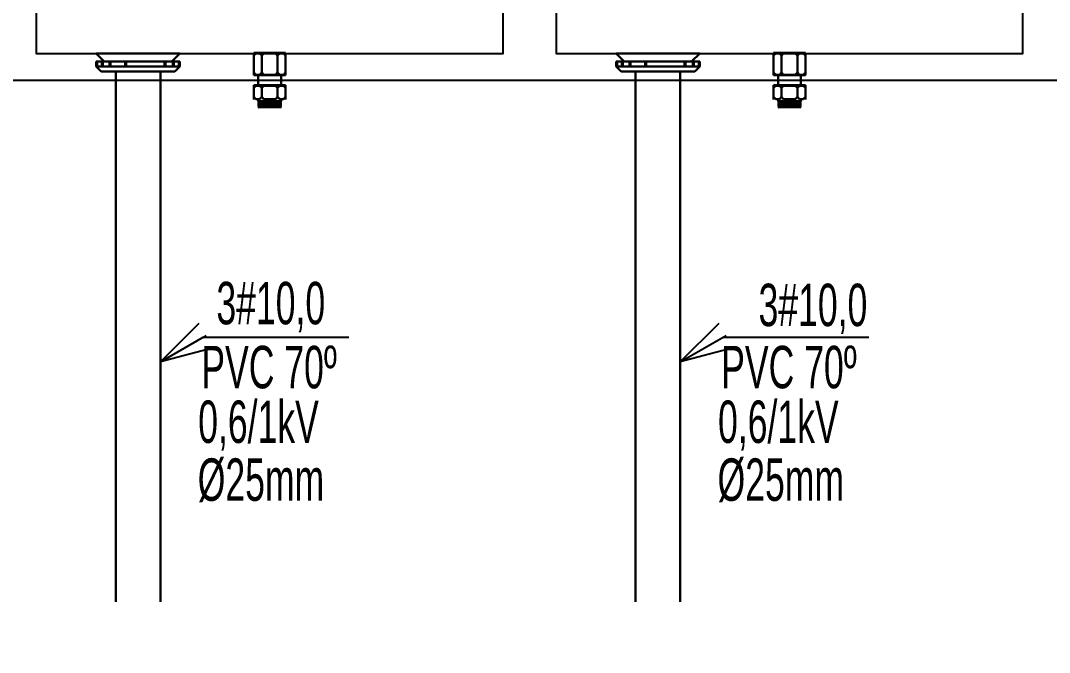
# Model space of a CAD drawing. Header units: millimetres. Extents: x 425 to 646, y 332 to 411.
# Drawn here: x 431.9768 to 432.4617, y 334.7782 to 335.0761 of the extents above; entities that cross this region are included whole.
import ezdxf

# ---------------------------------------------------------------- set-up
doc = ezdxf.new("R2010")
doc.units = ezdxf.units.MM
doc.linetypes.add('HIDDEN', pattern=[0.375, 0.25, -0.125])
for name, color, linetype in [('Arquitetura', 7, 'Continuous'), ('Cotas', 1, 'Continuous'), ('Elétrico', 5, 'Continuous'), ('texto', 7, 'Continuous')]:
    doc.layers.add(name, color=color, linetype=linetype)
doc.layers.add('DI-Fios', color=1, linetype='Continuous', lineweight=30)
doc.styles.add('ARIAL', font='arial.ttf')
doc.dimstyles.new('cota1-10', dxfattribs={"dimtxt": 0.02, "dimasz": 0.025, "dimexe": 0.005, "dimexo": 0.005, "dimgap": 0.005, "dimtad": 0, "dimtih": 1, "dimtoh": 1, "dimdec": 0, "dimlfac": 1000, "dimzin": 4, "dimdsep": 32, "dimtxsty": 'ARIAL', "dimblk": 'OBLIQUE', "dimcen": 0, "dimdle": 0.005, "dimclrd": 256, "dimclre": 256, "dimclrt": 2, "dimadec": 0, "dimazin": 1, "dimtfac": 1, "dimtdec": 0, "dimtix": 1, "dimtofl": 0, "dimtmove": 1, "dimatfit": 3, "dimldrblk": 'OPEN30', "dimfxl": 0, "dimtolj": 1, "dimtzin": 0, "dimlwd": -1, "dimlwe": -1, "dimarcsym": 0})

# ---------------------------------------------------------------- blocks, each defined once
blk = doc.blocks.new('_Oblique')
at = {"color": 0, "linetype": 'ByBlock', "lineweight": -2}
blk.add_line((-0.5, -0.5), (0.5, 0.5), dxfattribs=at)
blk = doc.blocks.new('_Open30')
at = {"color": 0, "linetype": 'ByBlock', "lineweight": -2}
for p, q in [((-1, 0.268), (0, 0)), ((0, 0), (-1, -0.268)), ((0, 0), (-1, 0))]:
    blk.add_line(p, q, dxfattribs=at)

msp = doc.modelspace()

# ---------------------------------------------------------------- hatches: boundary and pattern name
at = {"layer": 'DI-Fios', "linetype": 'Continuous', "lineweight": 0}
for points in [[(432.0989, 335.06063), (432.10067, 335.06063), (432.10166, 335.05964), (432.10166, 335.06088), (432.08666, 335.06088), (432.08666, 335.05964), (432.08765, 335.06063), (432.08942, 335.06063), (432.09041, 335.05964), (432.0914, 335.06063), (432.09692, 335.06063), (432.09791, 335.05964)], [(432.0989, 335.06063), (432.10067, 335.06063), (432.10166, 335.05964), (432.10166, 335.06088), (432.08666, 335.06088), (432.08666, 335.05964), (432.08765, 335.06063), (432.08942, 335.06063), (432.09041, 335.05964), (432.0914, 335.06063), (432.09692, 335.06063), (432.09791, 335.05964)], [(432.3439, 335.06063), (432.34567, 335.06063), (432.34666, 335.05964), (432.34666, 335.06088), (432.33166, 335.06088), (432.33166, 335.05964), (432.33265, 335.06063), (432.33442, 335.06063), (432.33541, 335.05964), (432.3364, 335.06063), (432.34192, 335.06063), (432.34291, 335.05964)], [(432.3439, 335.06063), (432.34567, 335.06063), (432.34666, 335.05964), (432.34666, 335.06088), (432.33166, 335.06088), (432.33166, 335.05964), (432.33265, 335.06063), (432.33442, 335.06063), (432.33541, 335.05964), (432.3364, 335.06063), (432.34192, 335.06063), (432.34291, 335.05964)], [(432.10166, 335.05031), (432.10166, 335.05155), (432.10067, 335.05056), (432.0989, 335.05056), (432.09791, 335.05155), (432.09692, 335.05056), (432.0914, 335.05056), (432.09041, 335.05155), (432.08942, 335.05056), (432.08765, 335.05056), (432.08666, 335.05155), (432.08666, 335.05031)], [(432.34666, 335.05031), (432.34666, 335.05155), (432.34567, 335.05056), (432.3439, 335.05056), (432.34291, 335.05155), (432.34192, 335.05056), (432.3364, 335.05056), (432.33541, 335.05155), (432.33442, 335.05056), (432.33265, 335.05056), (432.33166, 335.05155), (432.33166, 335.05031)]]:
    msp.add_hatch(color=256, dxfattribs=at).paths.add_polyline_path(points)
at = {"layer": 'DI-Fios'}
for points in [[(432.0989, 335.06063), (432.10067, 335.06063), (432.10166, 335.05964), (432.10166, 335.06088), (432.08666, 335.06088), (432.08666, 335.05964), (432.08765, 335.06063), (432.08942, 335.06063), (432.09041, 335.05964), (432.0914, 335.06063), (432.09692, 335.06063), (432.09791, 335.05964)], [(432.3439, 335.06063), (432.34567, 335.06063), (432.34666, 335.05964), (432.34666, 335.06088), (432.33166, 335.06088), (432.33166, 335.05964), (432.33265, 335.06063), (432.33442, 335.06063), (432.33541, 335.05964), (432.3364, 335.06063), (432.34192, 335.06063), (432.34291, 335.05964)], [(432.10166, 335.05031), (432.10166, 335.05155), (432.10067, 335.05056), (432.0989, 335.05056), (432.09791, 335.05155), (432.09692, 335.05056), (432.0914, 335.05056), (432.09041, 335.05155), (432.08942, 335.05056), (432.08765, 335.05056), (432.08666, 335.05155), (432.08666, 335.05031)], [(432.34666, 335.05031), (432.34666, 335.05155), (432.34567, 335.05056), (432.3439, 335.05056), (432.34291, 335.05155), (432.34192, 335.05056), (432.3364, 335.05056), (432.33541, 335.05155), (432.33442, 335.05056), (432.33265, 335.05056), (432.33166, 335.05155), (432.33166, 335.05031)]]:
    msp.add_hatch(color=256, dxfattribs=at).paths.add_polyline_path(points)
at = {"layer": 'DI-Fios', "linetype": 'Continuous', "lineweight": 0}
h = msp.add_hatch(color=256, dxfattribs=at)
h.paths.add_polyline_path([(432.10166, 335.03885), (432.10166, 335.04009), (432.10067, 335.0391), (432.0989, 335.0391), (432.09791, 335.04009), (432.09692, 335.0391), (432.0914, 335.0391), (432.09041, 335.04009), (432.08942, 335.0391), (432.08765, 335.0391), (432.08666, 335.04009), (432.08666, 335.03885)])
h.paths.add_polyline_path([(432.08666, 335.0456), (432.08666, 335.04437), (432.08765, 335.04535), (432.08942, 335.04535), (432.09041, 335.04437), (432.0914, 335.04535), (432.09692, 335.04535), (432.09791, 335.04437), (432.0989, 335.04535), (432.10067, 335.04535), (432.10166, 335.04437), (432.10166, 335.0456)])
at = {"layer": 'DI-Fios'}
h = msp.add_hatch(color=256, dxfattribs=at)
h.paths.add_polyline_path([(432.10166, 335.03885), (432.10166, 335.04009), (432.10067, 335.0391), (432.0989, 335.0391), (432.09791, 335.04009), (432.09692, 335.0391), (432.0914, 335.0391), (432.09041, 335.04009), (432.08942, 335.0391), (432.08765, 335.0391), (432.08666, 335.04009), (432.08666, 335.03885)])
h.paths.add_polyline_path([(432.08666, 335.0456), (432.08666, 335.04437), (432.08765, 335.04535), (432.08942, 335.04535), (432.09041, 335.04437), (432.0914, 335.04535), (432.09692, 335.04535), (432.09791, 335.04437), (432.0989, 335.04535), (432.10067, 335.04535), (432.10166, 335.04437), (432.10166, 335.0456)])
at = {"layer": 'DI-Fios', "linetype": 'Continuous', "lineweight": 0}
h = msp.add_hatch(color=256, dxfattribs=at)
h.paths.add_polyline_path([(432.34666, 335.03885), (432.34666, 335.04009), (432.34567, 335.0391), (432.3439, 335.0391), (432.34291, 335.04009), (432.34192, 335.0391), (432.3364, 335.0391), (432.33541, 335.04009), (432.33442, 335.0391), (432.33265, 335.0391), (432.33166, 335.04009), (432.33166, 335.03885)])
h.paths.add_polyline_path([(432.33166, 335.0456), (432.33166, 335.04437), (432.33265, 335.04535), (432.33442, 335.04535), (432.33541, 335.04437), (432.3364, 335.04535), (432.34192, 335.04535), (432.34291, 335.04437), (432.3439, 335.04535), (432.34567, 335.04535), (432.34666, 335.04437), (432.34666, 335.0456)])
at = {"layer": 'DI-Fios'}
h = msp.add_hatch(color=256, dxfattribs=at)
h.paths.add_polyline_path([(432.34666, 335.03885), (432.34666, 335.04009), (432.34567, 335.0391), (432.3439, 335.0391), (432.34291, 335.04009), (432.34192, 335.0391), (432.3364, 335.0391), (432.33541, 335.04009), (432.33442, 335.0391), (432.33265, 335.0391), (432.33166, 335.04009), (432.33166, 335.03885)])
h.paths.add_polyline_path([(432.33166, 335.0456), (432.33166, 335.04437), (432.33265, 335.04535), (432.33442, 335.04535), (432.33541, 335.04437), (432.3364, 335.04535), (432.34192, 335.04535), (432.34291, 335.04437), (432.3439, 335.04535), (432.34567, 335.04535), (432.34666, 335.04437), (432.34666, 335.0456)])

# ---------------------------------------------------------------- linework, layer by layer
at = {"layer": 'Cotas', "color": 3, "linetype": 'HIDDEN', "ltscale": 10}
msp.add_line((431.49181, 335.04796), (433.87166, 335.04796), dxfattribs=at)
at = {"layer": 'DI-Fios'}
for p, q in [((432.05186, 335.06063), (432.01242, 335.06063)), ((432.01623, 335.05682), (432.01242, 335.06063)), ((432.04805, 335.05682), (432.05186, 335.06063)), ((432.08666, 335.05964), (432.08765, 335.06063)), ((432.08942, 335.06063), (432.08765, 335.06063)), ((432.09041, 335.05964), (432.08941, 335.06064)), ((432.09041, 335.05964), (432.09141, 335.06064)), ((432.09692, 335.06063), (432.0914, 335.06063)), ((432.09791, 335.05964), (432.09691, 335.06064)), ((432.09791, 335.05964), (432.09891, 335.06064)), ((432.0989, 335.06063), (432.10067, 335.06063)), ((432.10166, 335.05964), (432.10067, 335.06063)), ((432.29686, 335.06063), (432.25742, 335.06063)), ((432.26123, 335.05682), (432.25742, 335.06063)), ((432.29305, 335.05682), (432.29686, 335.06063)), ((432.33166, 335.05964), (432.33265, 335.06063)), ((432.33442, 335.06063), (432.33265, 335.06063)), ((432.33541, 335.05964), (432.33441, 335.06064)), ((432.33541, 335.05964), (432.33641, 335.06064)), ((432.34192, 335.06063), (432.3364, 335.06063)), ((432.34291, 335.05964), (432.34191, 335.06064)), ((432.34291, 335.05964), (432.34391, 335.06064)), ((432.3439, 335.06063), (432.34567, 335.06063)), ((432.34666, 335.05964), (432.34567, 335.06063)), ((432.05186, 335.05682), (432.01242, 335.05682)), ((432.01242, 335.05682), (432.01242, 335.05446)), ((432.01287, 335.05682), (432.01287, 335.05446)), ((432.0151, 335.05682), (432.0151, 335.05446)), ((432.01556, 335.05682), (432.01556, 335.05446)), ((432.01872, 335.05682), (432.01872, 335.05446)), ((432.01918, 335.05682), (432.01918, 335.05446)), ((432.02613, 335.05682), (432.02613, 335.05446)), ((432.02659, 335.05682), (432.02659, 335.05446)), ((432.04465, 335.05682), (432.04465, 335.05446)), ((432.0451, 335.05682), (432.0451, 335.05446)), ((432.04855, 335.05682), (432.04855, 335.05446)), ((432.04901, 335.05682), (432.04901, 335.05446)), ((432.05141, 335.05682), (432.05141, 335.05446)), ((432.05186, 335.05682), (432.05186, 335.05446)), ((432.09041, 335.05964), (432.09041, 335.05155)), ((432.09791, 335.05964), (432.09791, 335.05155)), ((432.29686, 335.05682), (432.25742, 335.05682)), ((432.25742, 335.05682), (432.25742, 335.05446)), ((432.25787, 335.05682), (432.25787, 335.05446)), ((432.2601, 335.05682), (432.2601, 335.05446)), ((432.26056, 335.05682), (432.26056, 335.05446)), ((432.26372, 335.05682), (432.26372, 335.05446)), ((432.26418, 335.05682), (432.26418, 335.05446)), ((432.27113, 335.05682), (432.27113, 335.05446)), ((432.27159, 335.05682), (432.27159, 335.05446)), ((432.28965, 335.05682), (432.28965, 335.05446)), ((432.2901, 335.05682), (432.2901, 335.05446)), ((432.29355, 335.05682), (432.29355, 335.05446)), ((432.29401, 335.05682), (432.29401, 335.05446)), ((432.29641, 335.05682), (432.29641, 335.05446)), ((432.29686, 335.05682), (432.29686, 335.05446)), ((432.33541, 335.05964), (432.33541, 335.05155)), ((432.34291, 335.05964), (432.34291, 335.05155)), ((432.05186, 335.05446), (432.01242, 335.05446)), ((432.01478, 335.0521), (432.01242, 335.05446)), ((432.01478, 335.0521), (432.0495, 335.0521)), ((432.0495, 335.0521), (432.05186, 335.05446)), ((432.08666, 335.05155), (432.08765, 335.05056)), ((432.08942, 335.05056), (432.08765, 335.05056)), ((432.09041, 335.05155), (432.08941, 335.05055)), ((432.09041, 335.05155), (432.09141, 335.05055)), ((432.09692, 335.05056), (432.0914, 335.05056)), ((432.09791, 335.05155), (432.09691, 335.05055)), ((432.09791, 335.05155), (432.09891, 335.05055)), ((432.0989, 335.05056), (432.10067, 335.05056)), ((432.10166, 335.05155), (432.10067, 335.05056)), ((432.29686, 335.05446), (432.25742, 335.05446)), ((432.25978, 335.0521), (432.25742, 335.05446)), ((432.25978, 335.0521), (432.2945, 335.0521)), ((432.2945, 335.0521), (432.29686, 335.05446)), ((432.33166, 335.05155), (432.33265, 335.05056)), ((432.33442, 335.05056), (432.33265, 335.05056)), ((432.33541, 335.05155), (432.33441, 335.05055)), ((432.33541, 335.05155), (432.33641, 335.05055)), ((432.34192, 335.05056), (432.3364, 335.05056)), ((432.34291, 335.05155), (432.34191, 335.05055)), ((432.34291, 335.05155), (432.34391, 335.05055)), ((432.3439, 335.05056), (432.34567, 335.05056)), ((432.34666, 335.05155), (432.34567, 335.05056)), ((432.08666, 335.04437), (432.08765, 335.04535)), ((432.08942, 335.04535), (432.08765, 335.04535)), ((432.09041, 335.04437), (432.08941, 335.04537)), ((432.09041, 335.04437), (432.09141, 335.04537)), ((432.09692, 335.04535), (432.0914, 335.04535)), ((432.09791, 335.04437), (432.09691, 335.04537)), ((432.09791, 335.04437), (432.09891, 335.04537)), ((432.0989, 335.04535), (432.10067, 335.04535)), ((432.10166, 335.04437), (432.10067, 335.04535)), ((432.33166, 335.04437), (432.33265, 335.04535)), ((432.33442, 335.04535), (432.33265, 335.04535)), ((432.33541, 335.04437), (432.33441, 335.04537)), ((432.33541, 335.04437), (432.33641, 335.04537)), ((432.34192, 335.04535), (432.3364, 335.04535)), ((432.34291, 335.04437), (432.34191, 335.04537)), ((432.34291, 335.04437), (432.34391, 335.04537)), ((432.3439, 335.04535), (432.34567, 335.04535)), ((432.34666, 335.04437), (432.34567, 335.04535)), ((432.09041, 335.04437), (432.09041, 335.04009)), ((432.09791, 335.04437), (432.09791, 335.04009)), ((432.33541, 335.04437), (432.33541, 335.04009)), ((432.34291, 335.04437), (432.34291, 335.04009)), ((432.08666, 335.04009), (432.08765, 335.0391)), ((432.08942, 335.0391), (432.08765, 335.0391)), ((432.08881, 335.0381), (432.08881, 335.0391)), ((432.08881, 335.0381), (432.08895, 335.038)), ((432.09952, 335.0381), (432.08881, 335.0381)), ((432.09939, 335.03799), (432.08882, 335.03787)), ((432.08895, 335.03798), (432.08882, 335.03788)), ((432.08882, 335.03787), (432.08895, 335.03777)), ((432.09939, 335.03776), (432.08882, 335.03764)), ((432.08895, 335.03775), (432.08882, 335.03765)), ((432.08882, 335.03763), (432.08895, 335.03754)), ((432.09939, 335.03753), (432.08882, 335.03741)), ((432.08895, 335.03752), (432.08882, 335.03742)), ((432.08882, 335.0374), (432.08895, 335.0373)), ((432.09939, 335.0373), (432.08882, 335.03718)), ((432.08895, 335.03729), (432.08882, 335.03719)), ((432.08882, 335.03717), (432.08895, 335.03707)), ((432.09939, 335.03707), (432.08882, 335.03695)), ((432.08895, 335.03706), (432.08882, 335.03696)), ((432.08882, 335.03694), (432.08895, 335.03684)), ((432.08895, 335.03683), (432.08882, 335.03673)), ((432.09939, 335.03683), (432.08882, 335.03672)), ((432.08882, 335.03671), (432.08895, 335.03661)), ((432.08895, 335.0366), (432.08882, 335.0365)), ((432.09939, 335.0366), (432.08882, 335.03649)), ((432.08882, 335.03648), (432.08895, 335.03638)), ((432.09939, 335.03637), (432.08882, 335.03626)), ((432.08895, 335.03636), (432.08882, 335.03627)), ((432.08882, 335.03625), (432.08895, 335.03615)), ((432.09939, 335.03614), (432.08882, 335.03603)), ((432.08895, 335.03613), (432.08882, 335.03603)), ((432.08882, 335.03602), (432.08895, 335.03592)), ((432.09939, 335.03591), (432.08882, 335.0358)), ((432.08895, 335.0359), (432.08882, 335.0358)), ((432.08882, 335.03579), (432.08895, 335.03569)), ((432.09939, 335.03568), (432.08882, 335.03556)), ((432.08895, 335.03567), (432.08882, 335.03557)), ((432.08894, 335.03776), (432.0995, 335.03787)), ((432.08894, 335.03753), (432.0995, 335.03764)), ((432.08894, 335.0373), (432.0995, 335.03741)), ((432.08894, 335.03707), (432.0995, 335.03718)), ((432.08894, 335.03683), (432.0995, 335.03695)), ((432.08894, 335.0366), (432.0995, 335.03672)), ((432.08894, 335.03637), (432.0995, 335.03649)), ((432.08894, 335.03614), (432.0995, 335.03626)), ((432.08894, 335.03591), (432.0995, 335.03603)), ((432.08894, 335.03568), (432.0995, 335.0358)), ((432.09041, 335.04009), (432.08941, 335.03909)), ((432.09041, 335.04009), (432.09141, 335.03909)), ((432.09692, 335.0391), (432.0914, 335.0391)), ((432.09791, 335.04009), (432.09691, 335.03909)), ((432.09791, 335.04009), (432.09891, 335.03909)), ((432.0989, 335.0391), (432.10067, 335.0391)), ((432.09952, 335.0381), (432.09938, 335.038)), ((432.09938, 335.03798), (432.09951, 335.03788)), ((432.09951, 335.03787), (432.09938, 335.03777)), ((432.09938, 335.03775), (432.09951, 335.03765)), ((432.09951, 335.03763), (432.09938, 335.03754)), ((432.09938, 335.03752), (432.09951, 335.03742)), ((432.09951, 335.0374), (432.09938, 335.0373)), ((432.09938, 335.03729), (432.09951, 335.03719)), ((432.09951, 335.03717), (432.09938, 335.03707)), ((432.09938, 335.03706), (432.09951, 335.03696)), ((432.09951, 335.03694), (432.09938, 335.03684)), ((432.09938, 335.03683), (432.09951, 335.03673)), ((432.09951, 335.03671), (432.09938, 335.03661)), ((432.09938, 335.0366), (432.09951, 335.0365)), ((432.09951, 335.03648), (432.09938, 335.03638)), ((432.09938, 335.03636), (432.09951, 335.03627)), ((432.09951, 335.03625), (432.09938, 335.03615)), ((432.09938, 335.03613), (432.09951, 335.03603)), ((432.09951, 335.03602), (432.09938, 335.03592)), ((432.09938, 335.0359), (432.09951, 335.0358)), ((432.09951, 335.03579), (432.09938, 335.03569)), ((432.09938, 335.03567), (432.09951, 335.03557)), ((432.09952, 335.0381), (432.09952, 335.0391)), ((432.10166, 335.04009), (432.10067, 335.0391)), ((432.33166, 335.04009), (432.33265, 335.0391)), ((432.33442, 335.0391), (432.33265, 335.0391)), ((432.33381, 335.0381), (432.33381, 335.0391)), ((432.33381, 335.0381), (432.33395, 335.038)), ((432.34452, 335.0381), (432.33381, 335.0381)), ((432.34439, 335.03799), (432.33382, 335.03787)), ((432.33395, 335.03798), (432.33382, 335.03788)), ((432.33382, 335.03787), (432.33395, 335.03777)), ((432.34439, 335.03776), (432.33382, 335.03764)), ((432.33395, 335.03775), (432.33382, 335.03765)), ((432.33382, 335.03763), (432.33395, 335.03754)), ((432.34439, 335.03753), (432.33382, 335.03741)), ((432.33395, 335.03752), (432.33382, 335.03742)), ((432.33382, 335.0374), (432.33395, 335.0373)), ((432.34439, 335.0373), (432.33382, 335.03718)), ((432.33395, 335.03729), (432.33382, 335.03719)), ((432.33382, 335.03717), (432.33395, 335.03707)), ((432.34439, 335.03707), (432.33382, 335.03695)), ((432.33395, 335.03706), (432.33382, 335.03696)), ((432.33382, 335.03694), (432.33395, 335.03684)), ((432.33395, 335.03683), (432.33382, 335.03673)), ((432.34439, 335.03683), (432.33382, 335.03672)), ((432.33382, 335.03671), (432.33395, 335.03661)), ((432.33395, 335.0366), (432.33382, 335.0365)), ((432.34439, 335.0366), (432.33382, 335.03649)), ((432.33382, 335.03648), (432.33395, 335.03638)), ((432.34439, 335.03637), (432.33382, 335.03626)), ((432.33395, 335.03636), (432.33382, 335.03627)), ((432.33382, 335.03625), (432.33395, 335.03615)), ((432.34439, 335.03614), (432.33382, 335.03603)), ((432.33395, 335.03613), (432.33382, 335.03603)), ((432.33382, 335.03602), (432.33395, 335.03592)), ((432.34439, 335.03591), (432.33382, 335.0358)), ((432.33395, 335.0359), (432.33382, 335.0358)), ((432.33382, 335.03579), (432.33395, 335.03569)), ((432.34439, 335.03568), (432.33382, 335.03556)), ((432.33395, 335.03567), (432.33382, 335.03557)), ((432.33394, 335.03776), (432.3445, 335.03787)), ((432.33394, 335.03753), (432.3445, 335.03764)), ((432.33394, 335.0373), (432.3445, 335.03741)), ((432.33394, 335.03707), (432.3445, 335.03718)), ((432.33394, 335.03683), (432.3445, 335.03695)), ((432.33394, 335.0366), (432.3445, 335.03672)), ((432.33394, 335.03637), (432.3445, 335.03649)), ((432.33394, 335.03614), (432.3445, 335.03626)), ((432.33394, 335.03591), (432.3445, 335.03603)), ((432.33394, 335.03568), (432.3445, 335.0358)), ((432.33541, 335.04009), (432.33441, 335.03909)), ((432.33541, 335.04009), (432.33641, 335.03909)), ((432.34192, 335.0391), (432.3364, 335.0391)), ((432.34291, 335.04009), (432.34191, 335.03909)), ((432.34291, 335.04009), (432.34391, 335.03909)), ((432.3439, 335.0391), (432.34567, 335.0391)), ((432.34452, 335.0381), (432.34438, 335.038)), ((432.34438, 335.03798), (432.34451, 335.03788)), ((432.34451, 335.03787), (432.34438, 335.03777)), ((432.34438, 335.03775), (432.34451, 335.03765)), ((432.34451, 335.03763), (432.34438, 335.03754)), ((432.34438, 335.03752), (432.34451, 335.03742)), ((432.34451, 335.0374), (432.34438, 335.0373)), ((432.34438, 335.03729), (432.34451, 335.03719)), ((432.34451, 335.03717), (432.34438, 335.03707)), ((432.34438, 335.03706), (432.34451, 335.03696)), ((432.34451, 335.03694), (432.34438, 335.03684)), ((432.34438, 335.03683), (432.34451, 335.03673)), ((432.34451, 335.03671), (432.34438, 335.03661)), ((432.34438, 335.0366), (432.34451, 335.0365)), ((432.34451, 335.03648), (432.34438, 335.03638)), ((432.34438, 335.03636), (432.34451, 335.03627)), ((432.34451, 335.03625), (432.34438, 335.03615)), ((432.34438, 335.03613), (432.34451, 335.03603)), ((432.34451, 335.03602), (432.34438, 335.03592)), ((432.34438, 335.0359), (432.34451, 335.0358)), ((432.34451, 335.03579), (432.34438, 335.03569)), ((432.34438, 335.03567), (432.34451, 335.03557)), ((432.34452, 335.0381), (432.34452, 335.0391)), ((432.34666, 335.04009), (432.34567, 335.0391)), ((432.09939, 335.03522), (432.08881, 335.0351)), ((432.08895, 335.03521), (432.08881, 335.0351)), ((432.08882, 335.03556), (432.08895, 335.03546)), ((432.09939, 335.03545), (432.08882, 335.03533)), ((432.08895, 335.03544), (432.08882, 335.03534)), ((432.08882, 335.03533), (432.08895, 335.03523)), ((432.08894, 335.03545), (432.0995, 335.03556)), ((432.08894, 335.03522), (432.0995, 335.03533)), ((432.09951, 335.03556), (432.09938, 335.03546)), ((432.09938, 335.03544), (432.09951, 335.03534)), ((432.09951, 335.03533), (432.09938, 335.03523)), ((432.09938, 335.03521), (432.09952, 335.0351)), ((432.34439, 335.03522), (432.33381, 335.0351)), ((432.33395, 335.03521), (432.33381, 335.0351)), ((432.33382, 335.03556), (432.33395, 335.03546)), ((432.34439, 335.03545), (432.33382, 335.03533)), ((432.33395, 335.03544), (432.33382, 335.03534)), ((432.33382, 335.03533), (432.33395, 335.03523)), ((432.33394, 335.03545), (432.3445, 335.03556)), ((432.33394, 335.03522), (432.3445, 335.03533)), ((432.34451, 335.03556), (432.34438, 335.03546)), ((432.34438, 335.03544), (432.34451, 335.03534)), ((432.34451, 335.03533), (432.34438, 335.03523)), ((432.34438, 335.03521), (432.34452, 335.0351))]:
    msp.add_line(p, q, dxfattribs=at)
at = {"layer": 'DI-Fios', "linetype": 'Continuous', "lineweight": 0}
for p, q in [((432.10166, 335.06088), (432.08666, 335.06088)), ((432.08666, 335.06088), (432.08666, 335.05031)), ((432.10166, 335.06088), (432.08666, 335.06088)), ((432.08666, 335.05964), (432.08765, 335.06063)), ((432.08666, 335.05964), (432.08765, 335.06063)), ((432.08942, 335.06063), (432.08765, 335.06063)), ((432.08942, 335.06063), (432.08765, 335.06063)), ((432.09041, 335.05964), (432.08941, 335.06064)), ((432.09041, 335.05964), (432.08941, 335.06064)), ((432.09041, 335.05964), (432.09141, 335.06064)), ((432.09041, 335.05964), (432.09141, 335.06064)), ((432.09692, 335.06063), (432.0914, 335.06063)), ((432.09692, 335.06063), (432.0914, 335.06063)), ((432.09791, 335.05964), (432.09691, 335.06064)), ((432.09791, 335.05964), (432.09691, 335.06064)), ((432.09791, 335.05964), (432.09891, 335.06064)), ((432.09791, 335.05964), (432.09891, 335.06064)), ((432.0989, 335.06063), (432.10067, 335.06063)), ((432.0989, 335.06063), (432.10067, 335.06063)), ((432.10166, 335.05964), (432.10067, 335.06063)), ((432.10166, 335.05964), (432.10067, 335.06063)), ((432.10166, 335.06088), (432.10166, 335.05031)), ((432.34666, 335.06088), (432.33166, 335.06088)), ((432.33166, 335.06088), (432.33166, 335.05031)), ((432.34666, 335.06088), (432.33166, 335.06088)), ((432.33166, 335.05964), (432.33265, 335.06063)), ((432.33166, 335.05964), (432.33265, 335.06063)), ((432.33442, 335.06063), (432.33265, 335.06063)), ((432.33442, 335.06063), (432.33265, 335.06063)), ((432.33541, 335.05964), (432.33441, 335.06064)), ((432.33541, 335.05964), (432.33441, 335.06064)), ((432.33541, 335.05964), (432.33641, 335.06064)), ((432.33541, 335.05964), (432.33641, 335.06064)), ((432.34192, 335.06063), (432.3364, 335.06063)), ((432.34192, 335.06063), (432.3364, 335.06063)), ((432.34291, 335.05964), (432.34191, 335.06064)), ((432.34291, 335.05964), (432.34191, 335.06064)), ((432.34291, 335.05964), (432.34391, 335.06064)), ((432.34291, 335.05964), (432.34391, 335.06064)), ((432.3439, 335.06063), (432.34567, 335.06063)), ((432.3439, 335.06063), (432.34567, 335.06063)), ((432.34666, 335.05964), (432.34567, 335.06063)), ((432.34666, 335.05964), (432.34567, 335.06063)), ((432.34666, 335.06088), (432.34666, 335.05031)), ((432.09041, 335.05964), (432.09041, 335.05155)), ((432.09791, 335.05964), (432.09791, 335.05155)), ((432.33541, 335.05964), (432.33541, 335.05155)), ((432.34291, 335.05964), (432.34291, 335.05155)), ((432.08666, 335.05155), (432.08765, 335.05056)), ((432.10166, 335.05031), (432.08666, 335.05031)), ((432.08942, 335.05056), (432.08765, 335.05056)), ((432.08881, 335.0456), (432.08881, 335.05031)), ((432.09041, 335.05155), (432.08941, 335.05055)), ((432.09041, 335.05155), (432.09141, 335.05055)), ((432.09692, 335.05056), (432.0914, 335.05056)), ((432.09791, 335.05155), (432.09691, 335.05055)), ((432.09791, 335.05155), (432.09891, 335.05055)), ((432.0989, 335.05056), (432.10067, 335.05056)), ((432.09952, 335.0456), (432.09952, 335.05056)), ((432.10166, 335.05155), (432.10067, 335.05056)), ((432.33166, 335.05155), (432.33265, 335.05056)), ((432.34666, 335.05031), (432.33166, 335.05031)), ((432.33442, 335.05056), (432.33265, 335.05056)), ((432.33381, 335.0456), (432.33381, 335.05031)), ((432.33541, 335.05155), (432.33441, 335.05055)), ((432.33541, 335.05155), (432.33641, 335.05055)), ((432.34192, 335.05056), (432.3364, 335.05056)), ((432.34291, 335.05155), (432.34191, 335.05055)), ((432.34291, 335.05155), (432.34391, 335.05055)), ((432.3439, 335.05056), (432.34567, 335.05056)), ((432.34452, 335.0456), (432.34452, 335.05056)), ((432.34666, 335.05155), (432.34567, 335.05056)), ((432.08666, 335.0456), (432.08666, 335.03885)), ((432.10166, 335.0456), (432.08666, 335.0456)), ((432.08666, 335.04437), (432.08765, 335.04535)), ((432.08942, 335.04535), (432.08765, 335.04535)), ((432.09041, 335.04437), (432.08941, 335.04537)), ((432.09041, 335.04437), (432.09141, 335.04537)), ((432.09692, 335.04535), (432.0914, 335.04535)), ((432.09791, 335.04437), (432.09691, 335.04537)), ((432.09791, 335.04437), (432.09891, 335.04537)), ((432.0989, 335.04535), (432.10067, 335.04535)), ((432.10166, 335.04437), (432.10067, 335.04535)), ((432.10166, 335.0456), (432.10166, 335.03885)), ((432.33166, 335.0456), (432.33166, 335.03885)), ((432.34666, 335.0456), (432.33166, 335.0456)), ((432.33166, 335.04437), (432.33265, 335.04535)), ((432.33442, 335.04535), (432.33265, 335.04535)), ((432.33541, 335.04437), (432.33441, 335.04537)), ((432.33541, 335.04437), (432.33641, 335.04537)), ((432.34192, 335.04535), (432.3364, 335.04535)), ((432.34291, 335.04437), (432.34191, 335.04537)), ((432.34291, 335.04437), (432.34391, 335.04537)), ((432.3439, 335.04535), (432.34567, 335.04535)), ((432.34666, 335.04437), (432.34567, 335.04535)), ((432.34666, 335.0456), (432.34666, 335.03885)), ((432.09041, 335.04437), (432.09041, 335.04009)), ((432.09791, 335.04437), (432.09791, 335.04009)), ((432.33541, 335.04437), (432.33541, 335.04009)), ((432.34291, 335.04437), (432.34291, 335.04009)), ((432.08666, 335.04009), (432.08765, 335.0391)), ((432.08942, 335.0391), (432.08765, 335.0391)), ((432.08881, 335.0381), (432.08881, 335.0391)), ((432.09952, 335.0381), (432.08881, 335.0381)), ((432.08881, 335.0381), (432.08895, 335.038)), ((432.09939, 335.03799), (432.08882, 335.03787)), ((432.08895, 335.03798), (432.08882, 335.03788)), ((432.08882, 335.03787), (432.08895, 335.03777)), ((432.09939, 335.03776), (432.08882, 335.03764)), ((432.08895, 335.03775), (432.08882, 335.03765)), ((432.08882, 335.03763), (432.08895, 335.03754)), ((432.09939, 335.03753), (432.08882, 335.03741)), ((432.08895, 335.03752), (432.08882, 335.03742)), ((432.08882, 335.0374), (432.08895, 335.0373)), ((432.09939, 335.0373), (432.08882, 335.03718)), ((432.08895, 335.03729), (432.08882, 335.03719)), ((432.08882, 335.03717), (432.08895, 335.03707)), ((432.09939, 335.03707), (432.08882, 335.03695)), ((432.08895, 335.03706), (432.08882, 335.03696)), ((432.08882, 335.03694), (432.08895, 335.03684)), ((432.09939, 335.03683), (432.08882, 335.03672)), ((432.08895, 335.03683), (432.08882, 335.03673)), ((432.08882, 335.03671), (432.08895, 335.03661)), ((432.09939, 335.0366), (432.08882, 335.03649)), ((432.08895, 335.0366), (432.08882, 335.0365)), ((432.08882, 335.03648), (432.08895, 335.03638)), ((432.09939, 335.03637), (432.08882, 335.03626)), ((432.08895, 335.03636), (432.08882, 335.03627)), ((432.08882, 335.03625), (432.08895, 335.03615)), ((432.09939, 335.03614), (432.08882, 335.03603)), ((432.08895, 335.03613), (432.08882, 335.03603)), ((432.08882, 335.03602), (432.08895, 335.03592)), ((432.09939, 335.03591), (432.08882, 335.0358)), ((432.08895, 335.0359), (432.08882, 335.0358)), ((432.08882, 335.03579), (432.08895, 335.03569)), ((432.09939, 335.03568), (432.08882, 335.03556)), ((432.08895, 335.03567), (432.08882, 335.03557)), ((432.08894, 335.03776), (432.0995, 335.03787)), ((432.08894, 335.03753), (432.0995, 335.03764)), ((432.08894, 335.0373), (432.0995, 335.03741)), ((432.08894, 335.03707), (432.0995, 335.03718)), ((432.08894, 335.03683), (432.0995, 335.03695)), ((432.08894, 335.0366), (432.0995, 335.03672)), ((432.08894, 335.03637), (432.0995, 335.03649)), ((432.08894, 335.03614), (432.0995, 335.03626)), ((432.08894, 335.03591), (432.0995, 335.03603)), ((432.08894, 335.03568), (432.0995, 335.0358)), ((432.09041, 335.04009), (432.08941, 335.03909)), ((432.09041, 335.04009), (432.09141, 335.03909)), ((432.09692, 335.0391), (432.0914, 335.0391)), ((432.09791, 335.04009), (432.09691, 335.03909)), ((432.09791, 335.04009), (432.09891, 335.03909)), ((432.0989, 335.0391), (432.10067, 335.0391)), ((432.09952, 335.0381), (432.09938, 335.038)), ((432.09938, 335.03798), (432.09951, 335.03788)), ((432.09951, 335.03787), (432.09938, 335.03777)), ((432.09938, 335.03775), (432.09951, 335.03765)), ((432.09951, 335.03763), (432.09938, 335.03754)), ((432.09938, 335.03752), (432.09951, 335.03742)), ((432.09951, 335.0374), (432.09938, 335.0373)), ((432.09938, 335.03729), (432.09951, 335.03719)), ((432.09951, 335.03717), (432.09938, 335.03707)), ((432.09938, 335.03706), (432.09951, 335.03696)), ((432.09951, 335.03694), (432.09938, 335.03684)), ((432.09938, 335.03683), (432.09951, 335.03673)), ((432.09951, 335.03671), (432.09938, 335.03661)), ((432.09938, 335.0366), (432.09951, 335.0365)), ((432.09951, 335.03648), (432.09938, 335.03638)), ((432.09938, 335.03636), (432.09951, 335.03627)), ((432.09951, 335.03625), (432.09938, 335.03615)), ((432.09938, 335.03613), (432.09951, 335.03603)), ((432.09951, 335.03602), (432.09938, 335.03592)), ((432.09938, 335.0359), (432.09951, 335.0358)), ((432.09951, 335.03579), (432.09938, 335.03569)), ((432.09938, 335.03567), (432.09951, 335.03557)), ((432.09952, 335.0381), (432.09952, 335.0391)), ((432.10166, 335.04009), (432.10067, 335.0391)), ((432.33166, 335.04009), (432.33265, 335.0391)), ((432.33442, 335.0391), (432.33265, 335.0391)), ((432.33381, 335.0381), (432.33381, 335.0391)), ((432.34452, 335.0381), (432.33381, 335.0381)), ((432.33381, 335.0381), (432.33395, 335.038)), ((432.34439, 335.03799), (432.33382, 335.03787)), ((432.33395, 335.03798), (432.33382, 335.03788)), ((432.33382, 335.03787), (432.33395, 335.03777)), ((432.34439, 335.03776), (432.33382, 335.03764)), ((432.33395, 335.03775), (432.33382, 335.03765)), ((432.33382, 335.03763), (432.33395, 335.03754)), ((432.34439, 335.03753), (432.33382, 335.03741)), ((432.33395, 335.03752), (432.33382, 335.03742)), ((432.33382, 335.0374), (432.33395, 335.0373)), ((432.34439, 335.0373), (432.33382, 335.03718)), ((432.33395, 335.03729), (432.33382, 335.03719)), ((432.33382, 335.03717), (432.33395, 335.03707)), ((432.34439, 335.03707), (432.33382, 335.03695)), ((432.33395, 335.03706), (432.33382, 335.03696)), ((432.33382, 335.03694), (432.33395, 335.03684)), ((432.34439, 335.03683), (432.33382, 335.03672)), ((432.33395, 335.03683), (432.33382, 335.03673)), ((432.33382, 335.03671), (432.33395, 335.03661)), ((432.34439, 335.0366), (432.33382, 335.03649)), ((432.33395, 335.0366), (432.33382, 335.0365)), ((432.33382, 335.03648), (432.33395, 335.03638)), ((432.34439, 335.03637), (432.33382, 335.03626)), ((432.33395, 335.03636), (432.33382, 335.03627)), ((432.33382, 335.03625), (432.33395, 335.03615)), ((432.34439, 335.03614), (432.33382, 335.03603)), ((432.33395, 335.03613), (432.33382, 335.03603)), ((432.33382, 335.03602), (432.33395, 335.03592)), ((432.34439, 335.03591), (432.33382, 335.0358)), ((432.33395, 335.0359), (432.33382, 335.0358)), ((432.33382, 335.03579), (432.33395, 335.03569)), ((432.34439, 335.03568), (432.33382, 335.03556)), ((432.33395, 335.03567), (432.33382, 335.03557)), ((432.33394, 335.03776), (432.3445, 335.03787)), ((432.33394, 335.03753), (432.3445, 335.03764)), ((432.33394, 335.0373), (432.3445, 335.03741)), ((432.33394, 335.03707), (432.3445, 335.03718)), ((432.33394, 335.03683), (432.3445, 335.03695)), ((432.33394, 335.0366), (432.3445, 335.03672)), ((432.33394, 335.03637), (432.3445, 335.03649)), ((432.33394, 335.03614), (432.3445, 335.03626)), ((432.33394, 335.03591), (432.3445, 335.03603)), ((432.33394, 335.03568), (432.3445, 335.0358)), ((432.33541, 335.04009), (432.33441, 335.03909)), ((432.33541, 335.04009), (432.33641, 335.03909)), ((432.34192, 335.0391), (432.3364, 335.0391)), ((432.34291, 335.04009), (432.34191, 335.03909)), ((432.34291, 335.04009), (432.34391, 335.03909)), ((432.3439, 335.0391), (432.34567, 335.0391)), ((432.34452, 335.0381), (432.34438, 335.038)), ((432.34438, 335.03798), (432.34451, 335.03788)), ((432.34451, 335.03787), (432.34438, 335.03777)), ((432.34438, 335.03775), (432.34451, 335.03765)), ((432.34451, 335.03763), (432.34438, 335.03754)), ((432.34438, 335.03752), (432.34451, 335.03742)), ((432.34451, 335.0374), (432.34438, 335.0373)), ((432.34438, 335.03729), (432.34451, 335.03719)), ((432.34451, 335.03717), (432.34438, 335.03707)), ((432.34438, 335.03706), (432.34451, 335.03696)), ((432.34451, 335.03694), (432.34438, 335.03684)), ((432.34438, 335.03683), (432.34451, 335.03673)), ((432.34451, 335.03671), (432.34438, 335.03661)), ((432.34438, 335.0366), (432.34451, 335.0365)), ((432.34451, 335.03648), (432.34438, 335.03638)), ((432.34438, 335.03636), (432.34451, 335.03627)), ((432.34451, 335.03625), (432.34438, 335.03615)), ((432.34438, 335.03613), (432.34451, 335.03603)), ((432.34451, 335.03602), (432.34438, 335.03592)), ((432.34438, 335.0359), (432.34451, 335.0358)), ((432.34451, 335.03579), (432.34438, 335.03569)), ((432.34438, 335.03567), (432.34451, 335.03557)), ((432.34452, 335.0381), (432.34452, 335.0391)), ((432.34666, 335.04009), (432.34567, 335.0391)), ((432.09939, 335.03522), (432.08881, 335.0351)), ((432.08895, 335.03521), (432.08881, 335.0351)), ((432.08882, 335.03556), (432.08895, 335.03546)), ((432.09939, 335.03545), (432.08882, 335.03533)), ((432.08895, 335.03544), (432.08882, 335.03534)), ((432.08882, 335.03533), (432.08895, 335.03523)), ((432.08894, 335.03545), (432.0995, 335.03556)), ((432.08894, 335.03522), (432.0995, 335.03533)), ((432.09951, 335.03556), (432.09938, 335.03546)), ((432.09938, 335.03544), (432.09951, 335.03534)), ((432.09951, 335.03533), (432.09938, 335.03523)), ((432.09938, 335.03521), (432.09952, 335.0351)), ((432.34439, 335.03522), (432.33381, 335.0351)), ((432.33395, 335.03521), (432.33381, 335.0351)), ((432.33382, 335.03556), (432.33395, 335.03546)), ((432.34439, 335.03545), (432.33382, 335.03533)), ((432.33395, 335.03544), (432.33382, 335.03534)), ((432.33382, 335.03533), (432.33395, 335.03523)), ((432.33394, 335.03545), (432.3445, 335.03556)), ((432.33394, 335.03522), (432.3445, 335.03533)), ((432.34451, 335.03556), (432.34438, 335.03546)), ((432.34438, 335.03544), (432.34451, 335.03534)), ((432.34451, 335.03533), (432.34438, 335.03523)), ((432.34438, 335.03521), (432.34452, 335.0351))]:
    msp.add_line(p, q, dxfattribs=at)
at = {"layer": 'DI-Fios', "linetype": 'Continuous'}
for p, q in [((432.10166, 335.06088), (432.08666, 335.06088)), ((432.08666, 335.06088), (432.08666, 335.05031)), ((432.10166, 335.06088), (432.10166, 335.05031)), ((432.34666, 335.06088), (432.33166, 335.06088)), ((432.33166, 335.06088), (432.33166, 335.05031)), ((432.34666, 335.06088), (432.34666, 335.05031)), ((432.10166, 335.05031), (432.08666, 335.05031)), ((432.08881, 335.0456), (432.08881, 335.05031)), ((432.09952, 335.0456), (432.09952, 335.05056)), ((432.34666, 335.05031), (432.33166, 335.05031)), ((432.33381, 335.0456), (432.33381, 335.05031)), ((432.34452, 335.0456), (432.34452, 335.05056)), ((432.08666, 335.0456), (432.08666, 335.03885)), ((432.10166, 335.0456), (432.08666, 335.0456)), ((432.10166, 335.0456), (432.10166, 335.03885)), ((432.33166, 335.0456), (432.33166, 335.03885)), ((432.34666, 335.0456), (432.33166, 335.0456)), ((432.34666, 335.0456), (432.34666, 335.03885))]:
    msp.add_line(p, q, dxfattribs=at)
at = {"layer": 'DI-Fios', "linetype": 'HIDDEN'}
for p, q in [((432.02164, 335.0521), (432.02164, 334.77817)), ((432.04264, 335.0521), (432.04264, 334.77817)), ((432.26664, 335.0521), (432.26664, 334.77817)), ((432.28764, 335.0521), (432.28764, 334.77817))]:
    msp.add_line(p, q, dxfattribs=at)
at = {"layer": 'Elétrico'}
for points in [[(432.20416, 335.34063), (431.98416, 335.34063), (431.98416, 335.06063), (432.20416, 335.06063)], [(432.44916, 335.34063), (432.22916, 335.34063), (432.22916, 335.06063), (432.44916, 335.06063)]]:
    msp.add_lwpolyline(points, close=True, dxfattribs=at)

# ---------------------------------------------------------------- texts
at = {"layer": 'texto', "style": 'ARIAL', "width": 0.6}
for s, p in [('3#10,0', (432.06906, 334.93289)), ('3#10,0', (432.32458, 334.93201)), ('PVC 70º', (432.06196, 334.90272)), ('PVC 70º', (432.30696, 334.90272)), ('0,6/1kV', (432.06049, 334.87695)), ('0,6/1kV', (432.30549, 334.87695)), ('%%C25mm', (432.06026, 334.84965)), ('%%C25mm', (432.30526, 334.84965))]:
    msp.add_text(s, height=0.02, dxfattribs=at).set_placement(p)

# ---------------------------------------------------------------- leaders
at = {"layer": 'Arquitetura'}
for points in [[(432.04264, 334.91513), (432.06288, 334.92682), (432.13152, 334.92682)], [(432.28764, 334.91513), (432.30788, 334.92682), (432.37652, 334.92682)]]:
    msp.add_leader(points, dimstyle='cota1-10', override={"dimgap": 0.005, "dimtad": 0}, dxfattribs=at)

doc.saveas('drawing.dxf')
